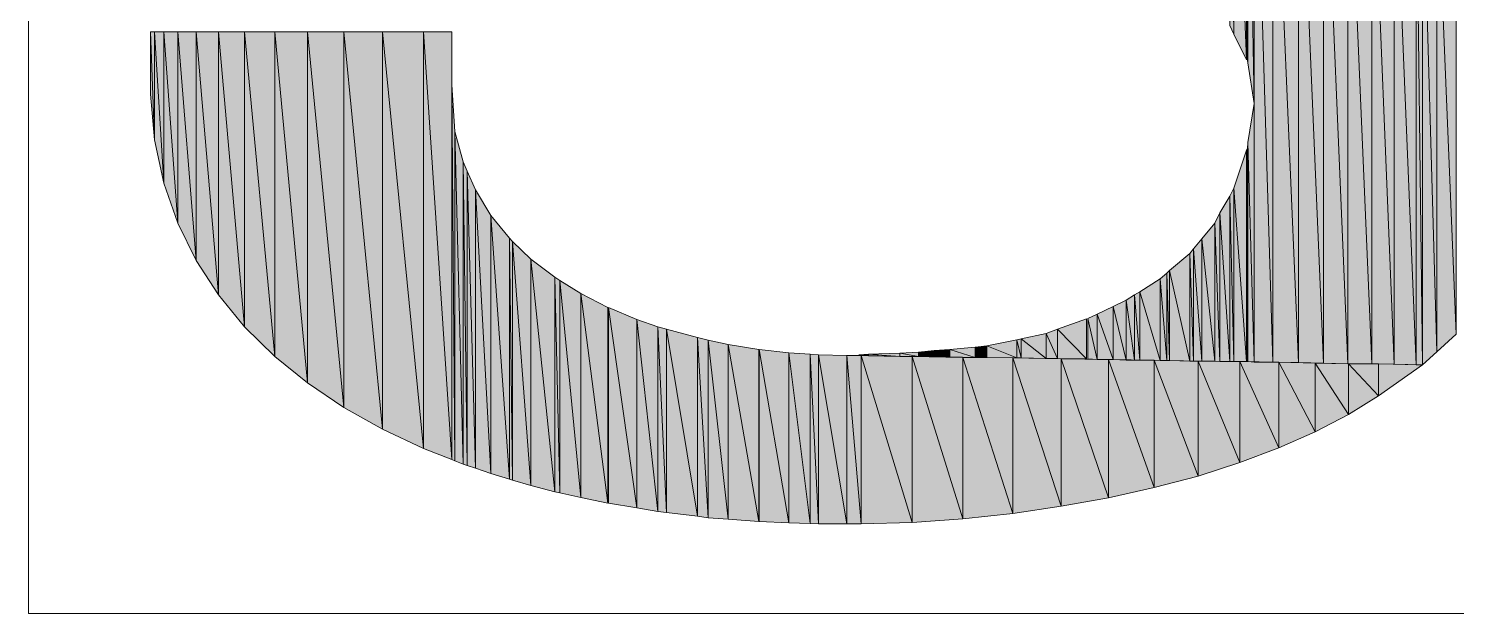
# Model space of a CAD drawing. Header units: millimetres. Extents: x 0 to 207, y 0 to 293.
# Drawn here: x 43.62 to 53.3, y 265.42 to 269.38 of the extents above; entities that cross this region are included whole.
import ezdxf

# ---------------------------------------------------------------- set-up
doc = ezdxf.new("R2010")
doc.units = ezdxf.units.MM

msp = doc.modelspace()

# ---------------------------------------------------------------- hatches: boundary and pattern name
h = msp.add_hatch(color=0)
h.dxf.hatch_style = 2
h.paths.add_polyline_path([(51.763083, 269.402278), (51.791306, 269.342306), (51.763083, 271.3355)])
h = msp.add_hatch(color=0)
h.dxf.hatch_style = 2
h.paths.add_polyline_path([(51.791306, 269.342306), (51.791306, 271.321389), (51.763083, 271.3355)])
h = msp.add_hatch(color=0)
h.dxf.hatch_style = 2
h.paths.add_polyline_path([(51.791306, 269.342306), (51.875972, 269.169444), (51.791306, 271.321389)])
h = msp.add_hatch(color=0)
h.dxf.hatch_style = 2
h.paths.add_polyline_path([(51.875972, 269.169444), (51.875972, 271.286111), (51.791306, 271.321389)])
h = msp.add_hatch(color=0)
h.dxf.hatch_style = 2
h.paths.add_polyline_path([(51.875972, 269.169444), (51.875972, 271.286111)])
h = msp.add_hatch(color=0)
h.dxf.hatch_style = 2
h.paths.add_polyline_path([(51.883028, 269.162389), (51.883028, 271.282583)])
h = msp.add_hatch(color=0)
h.dxf.hatch_style = 2
h.paths.add_polyline_path([(51.883028, 269.162389), (51.886556, 269.148278), (51.883028, 271.282583)])
h = msp.add_hatch(color=0)
h.dxf.hatch_style = 2
h.paths.add_polyline_path([(51.886556, 269.148278), (51.886556, 271.279056)])
h = msp.add_hatch(color=0)
h.dxf.hatch_style = 2
h.paths.add_polyline_path([(51.886556, 269.148278), (51.928889, 268.873111), (51.886556, 271.279056)])
h = msp.add_hatch(color=0)
h.dxf.hatch_style = 2
h.paths.add_polyline_path([(51.928889, 268.873111), (51.928889, 271.261417), (51.886556, 271.279056)])
h = msp.add_hatch(color=0)
h.dxf.hatch_style = 2
h.paths.add_polyline_path([(51.928889, 267.119806), (52.055889, 267.119806), (51.928889, 271.261417)])
h = msp.add_hatch(color=0)
h.dxf.hatch_style = 2
h.paths.add_polyline_path([(52.055889, 267.119806), (52.055889, 271.201444), (51.928889, 271.261417)])
h = msp.add_hatch(color=0)
h.dxf.hatch_style = 2
h.paths.add_polyline_path([(52.055889, 267.119806), (52.22875, 267.116278), (52.055889, 271.201444)])
h = msp.add_hatch(color=0)
h.dxf.hatch_style = 2
h.paths.add_polyline_path([(52.22875, 267.116278), (52.22875, 271.11325), (52.055889, 271.201444)])
h = msp.add_hatch(color=0)
h.dxf.hatch_style = 2
h.paths.add_polyline_path([(52.22875, 267.116278), (52.398083, 267.11275), (52.22875, 271.11325)])
h = msp.add_hatch(color=0)
h.dxf.hatch_style = 2
h.paths.add_polyline_path([(52.398083, 267.11275), (52.398083, 271.025056), (52.22875, 271.11325)])
h = msp.add_hatch(color=0)
h.dxf.hatch_style = 2
h.paths.add_polyline_path([(52.398083, 267.11275), (52.563889, 267.109222), (52.398083, 271.025056)])
h = msp.add_hatch(color=0)
h.dxf.hatch_style = 2
h.paths.add_polyline_path([(52.563889, 267.109222), (52.563889, 270.926278), (52.398083, 271.025056)])
h = msp.add_hatch(color=0)
h.dxf.hatch_style = 2
h.paths.add_polyline_path([(52.563889, 267.109222), (52.726167, 267.109222), (52.563889, 270.926278)])
h = msp.add_hatch(color=0)
h.dxf.hatch_style = 2
h.paths.add_polyline_path([(52.726167, 267.109222), (52.726167, 270.8275), (52.563889, 270.926278)])
h = msp.add_hatch(color=0)
h.dxf.hatch_style = 2
h.paths.add_polyline_path([(52.726167, 267.109222), (52.877861, 267.105694), (52.726167, 270.8275)])
h = msp.add_hatch(color=0)
h.dxf.hatch_style = 2
h.paths.add_polyline_path([(52.877861, 267.105694), (52.877861, 270.725194), (52.726167, 270.8275)])
h = msp.add_hatch(color=0)
h.dxf.hatch_style = 2
h.paths.add_polyline_path([(52.877861, 267.105694), (53.026028, 267.102167), (52.877861, 270.725194)])
h = msp.add_hatch(color=0)
h.dxf.hatch_style = 2
h.paths.add_polyline_path([(53.026028, 267.102167), (53.026028, 270.615833), (52.877861, 270.725194)])
h = msp.add_hatch(color=0)
h.dxf.hatch_style = 2
h.paths.add_polyline_path([(53.026028, 267.102167), (53.068361, 267.102167), (53.026028, 270.615833)])
h = msp.add_hatch(color=0)
h.dxf.hatch_style = 2
h.paths.add_polyline_path([(53.068361, 267.102167), (53.068361, 270.580556), (53.026028, 270.615833)])
h = msp.add_hatch(color=0)
h.dxf.hatch_style = 2
h.paths.add_polyline_path([(53.068361, 267.102167), (53.167139, 267.190361), (53.068361, 270.580556)])
h = msp.add_hatch(color=0)
h.dxf.hatch_style = 2
h.paths.add_polyline_path([(53.167139, 267.190361), (53.167139, 270.499417), (53.068361, 270.580556)])
h = msp.add_hatch(color=0)
h.dxf.hatch_style = 2
h.paths.add_polyline_path([(53.167139, 267.190361), (53.297667, 267.310306), (53.167139, 270.499417)])
h = msp.add_hatch(color=0)
h.dxf.hatch_style = 2
h.paths.add_polyline_path([(53.297667, 267.310306), (53.297667, 270.383), (53.167139, 270.499417)])
h = msp.add_hatch(color=0)
h.dxf.hatch_style = 2
h.paths.add_polyline_path([(53.297667, 267.310306), (53.297667, 270.383)])
h = msp.add_hatch(color=0)
h.dxf.hatch_style = 2
h.paths.add_polyline_path([(44.446472, 268.936611), (44.474694, 268.626167), (44.446472, 269.359944)])
h = msp.add_hatch(color=0)
h.dxf.hatch_style = 2
h.paths.add_polyline_path([(44.474694, 268.626167), (44.474694, 269.359944), (44.446472, 269.359944)])
h = msp.add_hatch(color=0)
h.dxf.hatch_style = 2
h.paths.add_polyline_path([(44.474694, 268.626167), (44.538194, 268.333361), (44.474694, 269.359944)])
h = msp.add_hatch(color=0)
h.dxf.hatch_style = 2
h.paths.add_polyline_path([(44.538194, 268.333361), (44.538194, 269.359944), (44.474694, 269.359944)])
h = msp.add_hatch(color=0)
h.dxf.hatch_style = 2
h.paths.add_polyline_path([(44.538194, 268.333361), (44.633444, 268.061722), (44.538194, 269.359944)])
h = msp.add_hatch(color=0)
h.dxf.hatch_style = 2
h.paths.add_polyline_path([(44.633444, 268.061722), (44.633444, 269.359944), (44.538194, 269.359944)])
h = msp.add_hatch(color=0)
h.dxf.hatch_style = 2
h.paths.add_polyline_path([(44.633444, 268.061722), (44.756917, 267.807722), (44.633444, 269.359944)])
h = msp.add_hatch(color=0)
h.dxf.hatch_style = 2
h.paths.add_polyline_path([(44.756917, 267.807722), (44.756917, 269.359944), (44.633444, 269.359944)])
h = msp.add_hatch(color=0)
h.dxf.hatch_style = 2
h.paths.add_polyline_path([(44.756917, 267.807722), (44.908611, 267.574889), (44.756917, 269.359944)])
h = msp.add_hatch(color=0)
h.dxf.hatch_style = 2
h.paths.add_polyline_path([(44.908611, 267.574889), (44.908611, 269.359944), (44.756917, 269.359944)])
h = msp.add_hatch(color=0)
h.dxf.hatch_style = 2
h.paths.add_polyline_path([(44.908611, 267.574889), (45.085, 267.359694), (44.908611, 269.359944)])
h = msp.add_hatch(color=0)
h.dxf.hatch_style = 2
h.paths.add_polyline_path([(45.085, 267.359694), (45.085, 269.359944), (44.908611, 269.359944)])
h = msp.add_hatch(color=0)
h.dxf.hatch_style = 2
h.paths.add_polyline_path([(45.085, 267.359694), (45.289611, 267.158611), (45.085, 269.359944)])
h = msp.add_hatch(color=0)
h.dxf.hatch_style = 2
h.paths.add_polyline_path([(45.289611, 267.158611), (45.289611, 269.359944), (45.085, 269.359944)])
h = msp.add_hatch(color=0)
h.dxf.hatch_style = 2
h.paths.add_polyline_path([(45.289611, 267.158611), (45.511861, 266.978694), (45.289611, 269.359944)])
h = msp.add_hatch(color=0)
h.dxf.hatch_style = 2
h.paths.add_polyline_path([(45.511861, 266.978694), (45.511861, 269.359944), (45.289611, 269.359944)])
h = msp.add_hatch(color=0)
h.dxf.hatch_style = 2
h.paths.add_polyline_path([(45.511861, 266.978694), (45.758806, 266.812889), (45.511861, 269.359944)])
h = msp.add_hatch(color=0)
h.dxf.hatch_style = 2
h.paths.add_polyline_path([(45.758806, 266.812889), (45.758806, 269.359944), (45.511861, 269.359944)])
h = msp.add_hatch(color=0)
h.dxf.hatch_style = 2
h.paths.add_polyline_path([(45.758806, 266.812889), (46.019861, 266.664722), (45.758806, 269.359944)])
h = msp.add_hatch(color=0)
h.dxf.hatch_style = 2
h.paths.add_polyline_path([(46.019861, 266.664722), (46.019861, 269.359944), (45.758806, 269.359944)])
h = msp.add_hatch(color=0)
h.dxf.hatch_style = 2
h.paths.add_polyline_path([(46.019861, 266.664722), (46.298556, 266.534194), (46.019861, 269.359944)])
h = msp.add_hatch(color=0)
h.dxf.hatch_style = 2
h.paths.add_polyline_path([(46.298556, 266.534194), (46.298556, 269.359944), (46.019861, 269.359944)])
h = msp.add_hatch(color=0)
h.dxf.hatch_style = 2
h.paths.add_polyline_path([(46.298556, 266.534194), (46.489056, 266.460111), (46.298556, 269.359944)])
h = msp.add_hatch(color=0)
h.dxf.hatch_style = 2
h.paths.add_polyline_path([(46.489056, 266.460111), (46.489056, 269.359944), (46.298556, 269.359944)])
h = msp.add_hatch(color=0)
h.dxf.hatch_style = 2
h.paths.add_polyline_path([(46.489056, 266.460111), (46.510222, 266.449528), (46.489056, 269.000111)])
h = msp.add_hatch(color=0)
h.dxf.hatch_style = 2
h.paths.add_polyline_path([(46.510222, 266.449528), (46.510222, 268.682611), (46.489056, 269.000111)])
h = msp.add_hatch(color=0)
h.dxf.hatch_style = 2
h.paths.add_polyline_path([(51.928889, 267.119806), (51.928889, 268.873111), (51.886556, 268.608528)])
h = msp.add_hatch(color=0)
h.dxf.hatch_style = 2
h.paths.add_polyline_path([(46.510222, 266.449528), (46.566667, 266.428361), (46.510222, 268.682611)])
h = msp.add_hatch(color=0)
h.dxf.hatch_style = 2
h.paths.add_polyline_path([(46.566667, 266.428361), (46.566667, 268.478), (46.510222, 268.682611)])
h = msp.add_hatch(color=0)
h.dxf.hatch_style = 2
h.paths.add_polyline_path([(51.886556, 267.123333), (51.886556, 268.608528), (51.883028, 268.566194)])
h = msp.add_hatch(color=0)
h.dxf.hatch_style = 2
h.paths.add_polyline_path([(51.886556, 267.123333), (51.928889, 267.119806), (51.886556, 268.608528)])
h = msp.add_hatch(color=0)
h.dxf.hatch_style = 2
h.paths.add_polyline_path([(51.875972, 267.123333), (51.875972, 268.555611), (51.791306, 268.298083)])
h = msp.add_hatch(color=0)
h.dxf.hatch_style = 2
h.paths.add_polyline_path([(51.883028, 267.123333), (51.883028, 268.566194), (51.875972, 268.555611)])
h = msp.add_hatch(color=0)
h.dxf.hatch_style = 2
h.paths.add_polyline_path([(51.875972, 267.123333), (51.875972, 268.555611)])
h = msp.add_hatch(color=0)
h.dxf.hatch_style = 2
h.paths.add_polyline_path([(51.883028, 267.123333), (51.883028, 268.566194)])
h = msp.add_hatch(color=0)
h.dxf.hatch_style = 2
h.paths.add_polyline_path([(46.566667, 266.428361), (46.594889, 266.417778), (46.566667, 268.478)])
h = msp.add_hatch(color=0)
h.dxf.hatch_style = 2
h.paths.add_polyline_path([(46.594889, 266.417778), (46.594889, 268.4145), (46.566667, 268.478)])
h = msp.add_hatch(color=0)
h.dxf.hatch_style = 2
h.paths.add_polyline_path([(46.594889, 266.417778), (46.651333, 266.400139), (46.594889, 268.4145)])
h = msp.add_hatch(color=0)
h.dxf.hatch_style = 2
h.paths.add_polyline_path([(46.651333, 266.400139), (46.651333, 268.2875), (46.594889, 268.4145)])
h = msp.add_hatch(color=0)
h.dxf.hatch_style = 2
h.paths.add_polyline_path([(46.651333, 266.400139), (46.753639, 266.364861), (46.651333, 268.2875)])
h = msp.add_hatch(color=0)
h.dxf.hatch_style = 2
h.paths.add_polyline_path([(46.753639, 266.364861), (46.753639, 268.114639), (46.651333, 268.2875)])
h = msp.add_hatch(color=0)
h.dxf.hatch_style = 2
h.paths.add_polyline_path([(51.791306, 267.123333), (51.791306, 268.298083), (51.763083, 268.245167)])
h = msp.add_hatch(color=0)
h.dxf.hatch_style = 2
h.paths.add_polyline_path([(51.791306, 267.123333), (51.875972, 267.123333), (51.791306, 268.298083)])
h = msp.add_hatch(color=0)
h.dxf.hatch_style = 2
h.paths.add_polyline_path([(51.763083, 267.123333), (51.763083, 268.245167), (51.696056, 268.132278)])
h = msp.add_hatch(color=0)
h.dxf.hatch_style = 2
h.paths.add_polyline_path([(51.763083, 267.123333), (51.791306, 267.123333), (51.763083, 268.245167)])
h = msp.add_hatch(color=0)
h.dxf.hatch_style = 2
h.paths.add_polyline_path([(46.753639, 266.364861), (46.880639, 266.326056), (46.753639, 268.114639)])
h = msp.add_hatch(color=0)
h.dxf.hatch_style = 2
h.paths.add_polyline_path([(46.880639, 266.326056), (46.880639, 267.959417), (46.753639, 268.114639)])
h = msp.add_hatch(color=0)
h.dxf.hatch_style = 2
h.paths.add_polyline_path([(51.696056, 267.123333), (51.696056, 268.132278), (51.660778, 268.061722)])
h = msp.add_hatch(color=0)
h.dxf.hatch_style = 2
h.paths.add_polyline_path([(51.696056, 267.123333), (51.763083, 267.123333), (51.696056, 268.132278)])
h = msp.add_hatch(color=0)
h.dxf.hatch_style = 2
h.paths.add_polyline_path([(51.660778, 267.126861), (51.660778, 268.061722), (51.572583, 267.955889)])
h = msp.add_hatch(color=0)
h.dxf.hatch_style = 2
h.paths.add_polyline_path([(51.660778, 267.126861), (51.696056, 267.123333), (51.660778, 268.061722)])
h = msp.add_hatch(color=0)
h.dxf.hatch_style = 2
h.paths.add_polyline_path([(46.880639, 266.326056), (46.901806, 266.319), (46.880639, 267.959417)])
h = msp.add_hatch(color=0)
h.dxf.hatch_style = 2
h.paths.add_polyline_path([(46.901806, 266.319), (46.901806, 267.93825), (46.880639, 267.959417)])
h = msp.add_hatch(color=0)
h.dxf.hatch_style = 2
h.paths.add_polyline_path([(46.901806, 266.319), (47.025278, 266.283722), (46.901806, 267.93825)])
h = msp.add_hatch(color=0)
h.dxf.hatch_style = 2
h.paths.add_polyline_path([(47.025278, 266.283722), (47.025278, 267.818306), (46.901806, 267.93825)])
h = msp.add_hatch(color=0)
h.dxf.hatch_style = 2
h.paths.add_polyline_path([(51.572583, 267.126861), (51.572583, 267.955889), (51.516139, 267.888861)])
h = msp.add_hatch(color=0)
h.dxf.hatch_style = 2
h.paths.add_polyline_path([(51.572583, 267.126861), (51.660778, 267.126861), (51.572583, 267.955889)])
h = msp.add_hatch(color=0)
h.dxf.hatch_style = 2
h.paths.add_polyline_path([(47.025278, 266.283722), (47.187556, 266.241389), (47.025278, 267.818306)])
h = msp.add_hatch(color=0)
h.dxf.hatch_style = 2
h.paths.add_polyline_path([(47.187556, 266.241389), (47.187556, 267.694833), (47.025278, 267.818306)])
h = msp.add_hatch(color=0)
h.dxf.hatch_style = 2
h.paths.add_polyline_path([(51.491444, 267.126861), (51.491444, 267.857111), (51.353861, 267.740694)])
h = msp.add_hatch(color=0)
h.dxf.hatch_style = 2
h.paths.add_polyline_path([(51.516139, 267.126861), (51.516139, 267.888861), (51.491444, 267.857111)])
h = msp.add_hatch(color=0)
h.dxf.hatch_style = 2
h.paths.add_polyline_path([(51.491444, 267.126861), (51.516139, 267.126861), (51.491444, 267.857111)])
h = msp.add_hatch(color=0)
h.dxf.hatch_style = 2
h.paths.add_polyline_path([(51.516139, 267.126861), (51.572583, 267.126861), (51.516139, 267.888861)])
h = msp.add_hatch(color=0)
h.dxf.hatch_style = 2
h.paths.add_polyline_path([(51.336222, 267.130389), (51.336222, 267.723056), (51.290361, 267.68425)])
h = msp.add_hatch(color=0)
h.dxf.hatch_style = 2
h.paths.add_polyline_path([(51.353861, 267.130389), (51.353861, 267.740694), (51.336222, 267.723056)])
h = msp.add_hatch(color=0)
h.dxf.hatch_style = 2
h.paths.add_polyline_path([(51.336222, 267.130389), (51.353861, 267.130389), (51.336222, 267.723056)])
h = msp.add_hatch(color=0)
h.dxf.hatch_style = 2
h.paths.add_polyline_path([(51.353861, 267.130389), (51.491444, 267.126861), (51.353861, 267.740694)])
h = msp.add_hatch(color=0)
h.dxf.hatch_style = 2
h.paths.add_polyline_path([(47.187556, 266.241389), (47.222833, 266.234333), (47.187556, 267.694833)])
h = msp.add_hatch(color=0)
h.dxf.hatch_style = 2
h.paths.add_polyline_path([(47.222833, 266.234333), (47.222833, 267.673667), (47.187556, 267.694833)])
h = msp.add_hatch(color=0)
h.dxf.hatch_style = 2
h.paths.add_polyline_path([(47.222833, 266.234333), (47.363944, 266.202583), (47.222833, 267.673667)])
h = msp.add_hatch(color=0)
h.dxf.hatch_style = 2
h.paths.add_polyline_path([(47.363944, 266.202583), (47.363944, 267.585472), (47.222833, 267.673667)])
h = msp.add_hatch(color=0)
h.dxf.hatch_style = 2
h.paths.add_polyline_path([(51.290361, 267.130389), (51.290361, 267.68425), (51.152778, 267.596056)])
h = msp.add_hatch(color=0)
h.dxf.hatch_style = 2
h.paths.add_polyline_path([(51.290361, 267.130389), (51.336222, 267.130389), (51.290361, 267.68425)])
h = msp.add_hatch(color=0)
h.dxf.hatch_style = 2
h.paths.add_polyline_path([(47.363944, 266.202583), (47.547389, 266.163778), (47.363944, 267.585472)])
h = msp.add_hatch(color=0)
h.dxf.hatch_style = 2
h.paths.add_polyline_path([(47.547389, 266.163778), (47.547389, 267.490222), (47.363944, 267.585472)])
h = msp.add_hatch(color=0)
h.dxf.hatch_style = 2
h.paths.add_polyline_path([(51.061056, 267.133917), (51.061056, 267.539611), (50.972861, 267.497278)])
h = msp.add_hatch(color=0)
h.dxf.hatch_style = 2
h.paths.add_polyline_path([(51.1175, 267.133917), (51.1175, 267.574889), (51.061056, 267.539611)])
h = msp.add_hatch(color=0)
h.dxf.hatch_style = 2
h.paths.add_polyline_path([(51.061056, 267.133917), (51.1175, 267.133917), (51.061056, 267.539611)])
h = msp.add_hatch(color=0)
h.dxf.hatch_style = 2
h.paths.add_polyline_path([(51.152778, 267.133917), (51.152778, 267.596056), (51.1175, 267.574889)])
h = msp.add_hatch(color=0)
h.dxf.hatch_style = 2
h.paths.add_polyline_path([(51.1175, 267.133917), (51.152778, 267.133917), (51.1175, 267.574889)])
h = msp.add_hatch(color=0)
h.dxf.hatch_style = 2
h.paths.add_polyline_path([(51.152778, 267.133917), (51.290361, 267.130389), (51.152778, 267.596056)])
h = msp.add_hatch(color=0)
h.dxf.hatch_style = 2
h.paths.add_polyline_path([(47.547389, 266.163778), (47.547389, 267.490222)])
h = msp.add_hatch(color=0)
h.dxf.hatch_style = 2
h.paths.add_polyline_path([(47.550917, 266.163778), (47.550917, 267.490222)])
h = msp.add_hatch(color=0)
h.dxf.hatch_style = 2
h.paths.add_polyline_path([(47.550917, 266.163778), (47.744944, 266.132028), (47.550917, 267.490222)])
h = msp.add_hatch(color=0)
h.dxf.hatch_style = 2
h.paths.add_polyline_path([(47.744944, 266.132028), (47.744944, 267.409083), (47.550917, 267.490222)])
h = msp.add_hatch(color=0)
h.dxf.hatch_style = 2
h.paths.add_polyline_path([(50.8635, 267.137444), (50.8635, 267.444361), (50.8, 267.416139)])
h = msp.add_hatch(color=0)
h.dxf.hatch_style = 2
h.paths.add_polyline_path([(50.8, 267.140972), (50.8, 267.416139)])
h = msp.add_hatch(color=0)
h.dxf.hatch_style = 2
h.paths.add_polyline_path([(50.8, 267.140972), (50.8635, 267.137444), (50.8, 267.416139)])
h = msp.add_hatch(color=0)
h.dxf.hatch_style = 2
h.paths.add_polyline_path([(50.972861, 267.137444), (50.972861, 267.497278), (50.8635, 267.444361)])
h = msp.add_hatch(color=0)
h.dxf.hatch_style = 2
h.paths.add_polyline_path([(50.8635, 267.137444), (50.972861, 267.137444), (50.8635, 267.444361)])
h = msp.add_hatch(color=0)
h.dxf.hatch_style = 2
h.paths.add_polyline_path([(50.972861, 267.137444), (51.061056, 267.133917), (50.972861, 267.497278)])
h = msp.add_hatch(color=0)
h.dxf.hatch_style = 2
h.paths.add_polyline_path([(47.744944, 266.132028), (47.886056, 266.107333), (47.744944, 267.409083)])
h = msp.add_hatch(color=0)
h.dxf.hatch_style = 2
h.paths.add_polyline_path([(47.886056, 266.107333), (47.886056, 267.359694), (47.744944, 267.409083)])
h = msp.add_hatch(color=0)
h.dxf.hatch_style = 2
h.paths.add_polyline_path([(47.886056, 266.107333), (47.946028, 266.100278), (47.886056, 267.359694)])
h = msp.add_hatch(color=0)
h.dxf.hatch_style = 2
h.paths.add_polyline_path([(47.946028, 266.100278), (47.946028, 267.342056), (47.886056, 267.359694)])
h = msp.add_hatch(color=0)
h.dxf.hatch_style = 2
h.paths.add_polyline_path([(47.946028, 266.100278), (48.154167, 266.075583), (47.946028, 267.342056)])
h = msp.add_hatch(color=0)
h.dxf.hatch_style = 2
h.paths.add_polyline_path([(48.154167, 266.075583), (48.154167, 267.285611), (47.946028, 267.342056)])
h = msp.add_hatch(color=0)
h.dxf.hatch_style = 2
h.paths.add_polyline_path([(50.595389, 267.1445), (50.595389, 267.342056), (50.517778, 267.313833)])
h = msp.add_hatch(color=0)
h.dxf.hatch_style = 2
h.paths.add_polyline_path([(50.792944, 267.140972), (50.792944, 267.412611), (50.595389, 267.342056)])
h = msp.add_hatch(color=0)
h.dxf.hatch_style = 2
h.paths.add_polyline_path([(50.595389, 267.1445), (50.792944, 267.140972), (50.595389, 267.342056)])
h = msp.add_hatch(color=0)
h.dxf.hatch_style = 2
h.paths.add_polyline_path([(50.792944, 267.140972), (50.792944, 267.412611)])
h = msp.add_hatch(color=0)
h.dxf.hatch_style = 2
h.paths.add_polyline_path([(48.154167, 266.075583), (48.22825, 266.065), (48.154167, 267.285611)])
h = msp.add_hatch(color=0)
h.dxf.hatch_style = 2
h.paths.add_polyline_path([(48.22825, 266.065), (48.22825, 267.267972), (48.154167, 267.285611)])
h = msp.add_hatch(color=0)
h.dxf.hatch_style = 2
h.paths.add_polyline_path([(48.22825, 266.065), (48.362306, 266.054417), (48.22825, 267.267972)])
h = msp.add_hatch(color=0)
h.dxf.hatch_style = 2
h.paths.add_polyline_path([(48.362306, 266.054417), (48.362306, 267.23975), (48.22825, 267.267972)])
h = msp.add_hatch(color=0)
h.dxf.hatch_style = 2
h.paths.add_polyline_path([(48.362306, 266.054417), (48.570444, 266.040306), (48.362306, 267.23975)])
h = msp.add_hatch(color=0)
h.dxf.hatch_style = 2
h.paths.add_polyline_path([(48.570444, 266.040306), (48.570444, 267.204472), (48.362306, 267.23975)])
h = msp.add_hatch(color=0)
h.dxf.hatch_style = 2
h.paths.add_polyline_path([(50.115611, 267.151556), (50.115611, 267.229167), (50.038, 267.222111)])
h = msp.add_hatch(color=0)
h.dxf.hatch_style = 2
h.paths.add_polyline_path([(50.320222, 267.148028), (50.320222, 267.2715), (50.115611, 267.229167)])
h = msp.add_hatch(color=0)
h.dxf.hatch_style = 2
h.paths.add_polyline_path([(50.115611, 267.151556), (50.320222, 267.148028), (50.115611, 267.229167)])
h = msp.add_hatch(color=0)
h.dxf.hatch_style = 2
h.paths.add_polyline_path([(50.348444, 267.148028), (50.348444, 267.278556), (50.320222, 267.2715)])
h = msp.add_hatch(color=0)
h.dxf.hatch_style = 2
h.paths.add_polyline_path([(50.320222, 267.148028), (50.348444, 267.148028), (50.320222, 267.2715)])
h = msp.add_hatch(color=0)
h.dxf.hatch_style = 2
h.paths.add_polyline_path([(50.517778, 267.1445), (50.517778, 267.313833), (50.348444, 267.278556)])
h = msp.add_hatch(color=0)
h.dxf.hatch_style = 2
h.paths.add_polyline_path([(50.348444, 267.148028), (50.517778, 267.1445), (50.348444, 267.278556)])
h = msp.add_hatch(color=0)
h.dxf.hatch_style = 2
h.paths.add_polyline_path([(50.517778, 267.1445), (50.595389, 267.1445), (50.517778, 267.313833)])
h = msp.add_hatch(color=0)
h.dxf.hatch_style = 2
h.paths.add_polyline_path([(48.570444, 266.040306), (48.570444, 267.204472)])
h = msp.add_hatch(color=0)
h.dxf.hatch_style = 2
h.paths.add_polyline_path([(48.573972, 266.040306), (48.573972, 267.204472)])
h = msp.add_hatch(color=0)
h.dxf.hatch_style = 2
h.paths.add_polyline_path([(48.573972, 266.040306), (48.775056, 266.029722), (48.573972, 267.204472)])
h = msp.add_hatch(color=0)
h.dxf.hatch_style = 2
h.paths.add_polyline_path([(48.775056, 266.029722), (48.775056, 267.183306), (48.573972, 267.204472)])
h = msp.add_hatch(color=0)
h.dxf.hatch_style = 2
h.paths.add_polyline_path([(48.775056, 266.029722), (48.919694, 266.026194), (48.775056, 267.183306)])
h = msp.add_hatch(color=0)
h.dxf.hatch_style = 2
h.paths.add_polyline_path([(48.919694, 266.026194), (48.919694, 267.172722), (48.775056, 267.183306)])
h = msp.add_hatch(color=0)
h.dxf.hatch_style = 2
h.paths.add_polyline_path([(48.919694, 266.026194), (48.976139, 266.022667), (48.919694, 267.172722)])
h = msp.add_hatch(color=0)
h.dxf.hatch_style = 2
h.paths.add_polyline_path([(48.976139, 266.022667), (48.976139, 267.169194), (48.919694, 267.172722)])
h = msp.add_hatch(color=0)
h.dxf.hatch_style = 2
h.paths.add_polyline_path([(48.976139, 266.022667), (49.166639, 266.022667), (48.976139, 267.169194)])
h = msp.add_hatch(color=0)
h.dxf.hatch_style = 2
h.paths.add_polyline_path([(49.166639, 266.022667), (49.166639, 267.165667), (48.976139, 267.169194)])
h = msp.add_hatch(color=0)
h.dxf.hatch_style = 2
h.paths.add_polyline_path([(49.166639, 266.022667), (49.265417, 266.022667), (49.166639, 267.165667)])
h = msp.add_hatch(color=0)
h.dxf.hatch_style = 2
h.paths.add_polyline_path([(49.265417, 266.022667), (49.265417, 267.165667), (49.166639, 267.165667)])
h = msp.add_hatch(color=0)
h.dxf.hatch_style = 2
h.paths.add_polyline_path([(49.247778, 267.165667), (49.166639, 267.165667)])
h = msp.add_hatch(color=0)
h.dxf.hatch_style = 2
h.paths.add_polyline_path([(49.314806, 267.162139), (49.314806, 267.172722), (49.247778, 267.169194)])
h = msp.add_hatch(color=0)
h.dxf.hatch_style = 2
h.paths.add_polyline_path([(49.247778, 267.165667), (49.314806, 267.162139)])
h = msp.add_hatch(color=0)
h.dxf.hatch_style = 2
h.paths.add_polyline_path([(49.265417, 266.022667), (49.611139, 266.03325), (49.265417, 267.165667)])
h = msp.add_hatch(color=0)
h.dxf.hatch_style = 2
h.paths.add_polyline_path([(49.611139, 266.03325), (49.611139, 267.158611), (49.265417, 267.165667)])
h = msp.add_hatch(color=0)
h.dxf.hatch_style = 2
h.paths.add_polyline_path([(49.526472, 267.158611), (49.526472, 267.179778), (49.314806, 267.172722)])
h = msp.add_hatch(color=0)
h.dxf.hatch_style = 2
h.paths.add_polyline_path([(49.314806, 267.162139), (49.526472, 267.158611), (49.314806, 267.172722)])
h = msp.add_hatch(color=0)
h.dxf.hatch_style = 2
h.paths.add_polyline_path([(49.653472, 267.158611), (49.653472, 267.186833), (49.526472, 267.179778)])
h = msp.add_hatch(color=0)
h.dxf.hatch_style = 2
h.paths.add_polyline_path([(49.526472, 267.158611), (49.653472, 267.158611), (49.526472, 267.179778)])
h = msp.add_hatch(color=0)
h.dxf.hatch_style = 2
h.paths.add_polyline_path([(49.611139, 266.03325), (49.953333, 266.057944), (49.611139, 267.158611)])
h = msp.add_hatch(color=0)
h.dxf.hatch_style = 2
h.paths.add_polyline_path([(49.953333, 266.057944), (49.953333, 267.151556), (49.611139, 267.158611)])
h = msp.add_hatch(color=0)
h.dxf.hatch_style = 2
h.paths.add_polyline_path([(49.759306, 267.155083), (49.759306, 267.197417), (49.653472, 267.186833)])
h = msp.add_hatch(color=0)
h.dxf.hatch_style = 2
h.paths.add_polyline_path([(49.653472, 267.158611), (49.759306, 267.155083), (49.653472, 267.186833)])
h = msp.add_hatch(color=0)
h.dxf.hatch_style = 2
h.paths.add_polyline_path([(49.865139, 267.155083), (49.865139, 267.204472), (49.759306, 267.197417)])
h = msp.add_hatch(color=0)
h.dxf.hatch_style = 2
h.paths.add_polyline_path([(49.759306, 267.155083), (49.865139, 267.155083), (49.759306, 267.197417)])
h = msp.add_hatch(color=0)
h.dxf.hatch_style = 2
h.paths.add_polyline_path([(50.038, 267.151556), (50.038, 267.222111), (49.865139, 267.204472)])
h = msp.add_hatch(color=0)
h.dxf.hatch_style = 2
h.paths.add_polyline_path([(49.865139, 267.155083), (50.038, 267.151556), (49.865139, 267.204472)])
h = msp.add_hatch(color=0)
h.dxf.hatch_style = 2
h.paths.add_polyline_path([(49.953333, 266.057944), (50.292, 266.093222), (49.953333, 267.151556)])
h = msp.add_hatch(color=0)
h.dxf.hatch_style = 2
h.paths.add_polyline_path([(50.292, 266.093222), (50.292, 267.148028), (49.953333, 267.151556)])
h = msp.add_hatch(color=0)
h.dxf.hatch_style = 2
h.paths.add_polyline_path([(50.038, 267.151556), (50.115611, 267.151556), (50.038, 267.222111)])
h = msp.add_hatch(color=0)
h.dxf.hatch_style = 2
h.paths.add_polyline_path([(50.292, 266.093222), (50.620083, 266.142611), (50.292, 267.148028)])
h = msp.add_hatch(color=0)
h.dxf.hatch_style = 2
h.paths.add_polyline_path([(50.620083, 266.142611), (50.620083, 267.140972), (50.292, 267.148028)])
h = msp.add_hatch(color=0)
h.dxf.hatch_style = 2
h.paths.add_polyline_path([(50.620083, 266.142611), (50.941111, 266.199056), (50.620083, 267.140972)])
h = msp.add_hatch(color=0)
h.dxf.hatch_style = 2
h.paths.add_polyline_path([(50.941111, 266.199056), (50.941111, 267.137444), (50.620083, 267.140972)])
h = msp.add_hatch(color=0)
h.dxf.hatch_style = 2
h.paths.add_polyline_path([(50.941111, 266.199056), (51.251556, 266.269611), (50.941111, 267.137444)])
h = msp.add_hatch(color=0)
h.dxf.hatch_style = 2
h.paths.add_polyline_path([(51.251556, 266.269611), (51.251556, 267.133917), (50.941111, 267.137444)])
h = msp.add_hatch(color=0)
h.dxf.hatch_style = 2
h.paths.add_polyline_path([(51.251556, 266.269611), (51.547889, 266.347222), (51.251556, 267.133917)])
h = msp.add_hatch(color=0)
h.dxf.hatch_style = 2
h.paths.add_polyline_path([(51.547889, 266.347222), (51.547889, 267.126861), (51.251556, 267.133917)])
h = msp.add_hatch(color=0)
h.dxf.hatch_style = 2
h.paths.add_polyline_path([(51.547889, 266.347222), (51.830111, 266.438944), (51.547889, 267.126861)])
h = msp.add_hatch(color=0)
h.dxf.hatch_style = 2
h.paths.add_polyline_path([(51.830111, 266.438944), (51.830111, 267.123333), (51.547889, 267.126861)])
h = msp.add_hatch(color=0)
h.dxf.hatch_style = 2
h.paths.add_polyline_path([(51.830111, 266.438944), (52.094694, 266.537722), (51.830111, 267.123333)])
h = msp.add_hatch(color=0)
h.dxf.hatch_style = 2
h.paths.add_polyline_path([(52.094694, 266.537722), (52.094694, 267.119806), (51.830111, 267.123333)])
h = msp.add_hatch(color=0)
h.dxf.hatch_style = 2
h.paths.add_polyline_path([(52.094694, 266.537722), (52.341639, 266.647083), (52.094694, 267.119806)])
h = msp.add_hatch(color=0)
h.dxf.hatch_style = 2
h.paths.add_polyline_path([(52.341639, 266.647083), (52.341639, 267.11275), (52.094694, 267.119806)])
h = msp.add_hatch(color=0)
h.dxf.hatch_style = 2
h.paths.add_polyline_path([(52.341639, 266.647083), (52.567417, 266.7635), (52.341639, 267.11275)])
h = msp.add_hatch(color=0)
h.dxf.hatch_style = 2
h.paths.add_polyline_path([(52.567417, 266.7635), (52.567417, 267.109222), (52.341639, 267.11275)])
h = msp.add_hatch(color=0)
h.dxf.hatch_style = 2
h.paths.add_polyline_path([(52.567417, 266.7635), (52.772028, 266.8905), (52.567417, 267.109222)])
h = msp.add_hatch(color=0)
h.dxf.hatch_style = 2
h.paths.add_polyline_path([(52.772028, 266.8905), (52.772028, 267.109222), (52.567417, 267.109222)])
h = msp.add_hatch(color=0)
h.dxf.hatch_style = 2
h.paths.add_polyline_path([(52.772028, 266.8905), (53.068361, 267.102167), (52.772028, 267.109222)])

# ---------------------------------------------------------------- linework, layer by layer
at = {"color": 0, "lineweight": 0}
for points in [[(43.620972, 265.415889), (43.620972, 276.867056), (55.072139, 276.867056), (55.072139, 265.415889)], [(51.763083, 269.402278), (51.791306, 269.342306), (51.763083, 271.3355)], [(51.791306, 269.342306), (51.791306, 271.321389), (51.763083, 271.3355)], [(51.791306, 269.342306), (51.875972, 269.169444), (51.791306, 271.321389)], [(51.875972, 269.169444), (51.875972, 271.286111), (51.791306, 271.321389)], [(51.875972, 269.169444), (51.875972, 271.286111)], [(51.883028, 269.162389), (51.883028, 271.282583)], [(51.883028, 269.162389), (51.886556, 269.148278), (51.883028, 271.282583)], [(51.886556, 269.148278), (51.886556, 271.279056)], [(51.886556, 269.148278), (51.928889, 268.873111), (51.886556, 271.279056)], [(51.928889, 268.873111), (51.928889, 271.261417), (51.886556, 271.279056)], [(51.928889, 267.119806), (52.055889, 267.119806), (51.928889, 271.261417)], [(52.055889, 267.119806), (52.055889, 271.201444), (51.928889, 271.261417)], [(52.055889, 267.119806), (52.22875, 267.116278), (52.055889, 271.201444)], [(52.22875, 267.116278), (52.22875, 271.11325), (52.055889, 271.201444)], [(52.22875, 267.116278), (52.398083, 267.11275), (52.22875, 271.11325)], [(52.398083, 267.11275), (52.398083, 271.025056), (52.22875, 271.11325)], [(52.398083, 267.11275), (52.563889, 267.109222), (52.398083, 271.025056)], [(52.563889, 267.109222), (52.563889, 270.926278), (52.398083, 271.025056)], [(52.563889, 267.109222), (52.726167, 267.109222), (52.563889, 270.926278)], [(52.726167, 267.109222), (52.726167, 270.8275), (52.563889, 270.926278)], [(52.726167, 267.109222), (52.877861, 267.105694), (52.726167, 270.8275)], [(52.877861, 267.105694), (52.877861, 270.725194), (52.726167, 270.8275)], [(52.877861, 267.105694), (53.026028, 267.102167), (52.877861, 270.725194)], [(53.026028, 267.102167), (53.026028, 270.615833), (52.877861, 270.725194)], [(53.026028, 267.102167), (53.068361, 267.102167), (53.026028, 270.615833)], [(53.068361, 267.102167), (53.068361, 270.580556), (53.026028, 270.615833)], [(53.068361, 267.102167), (53.167139, 267.190361), (53.068361, 270.580556)], [(53.167139, 267.190361), (53.167139, 270.499417), (53.068361, 270.580556)], [(53.167139, 267.190361), (53.297667, 267.310306), (53.167139, 270.499417)], [(53.297667, 267.310306), (53.297667, 270.383), (53.167139, 270.499417)], [(53.297667, 267.310306), (53.297667, 270.383)], [(44.446472, 268.936611), (44.474694, 268.626167), (44.446472, 269.359944)], [(44.474694, 268.626167), (44.474694, 269.359944), (44.446472, 269.359944)], [(44.474694, 268.626167), (44.538194, 268.333361), (44.474694, 269.359944)], [(44.538194, 268.333361), (44.538194, 269.359944), (44.474694, 269.359944)], [(44.538194, 268.333361), (44.633444, 268.061722), (44.538194, 269.359944)], [(44.633444, 268.061722), (44.633444, 269.359944), (44.538194, 269.359944)], [(44.633444, 268.061722), (44.756917, 267.807722), (44.633444, 269.359944)], [(44.756917, 267.807722), (44.756917, 269.359944), (44.633444, 269.359944)], [(44.756917, 267.807722), (44.908611, 267.574889), (44.756917, 269.359944)], [(44.908611, 267.574889), (44.908611, 269.359944), (44.756917, 269.359944)], [(44.908611, 267.574889), (45.085, 267.359694), (44.908611, 269.359944)], [(45.085, 267.359694), (45.085, 269.359944), (44.908611, 269.359944)], [(45.085, 267.359694), (45.289611, 267.158611), (45.085, 269.359944)], [(45.289611, 267.158611), (45.289611, 269.359944), (45.085, 269.359944)], [(45.289611, 267.158611), (45.511861, 266.978694), (45.289611, 269.359944)], [(45.511861, 266.978694), (45.511861, 269.359944), (45.289611, 269.359944)], [(45.511861, 266.978694), (45.758806, 266.812889), (45.511861, 269.359944)], [(45.758806, 266.812889), (45.758806, 269.359944), (45.511861, 269.359944)], [(45.758806, 266.812889), (46.019861, 266.664722), (45.758806, 269.359944)], [(46.019861, 266.664722), (46.019861, 269.359944), (45.758806, 269.359944)], [(46.019861, 266.664722), (46.298556, 266.534194), (46.019861, 269.359944)], [(46.298556, 266.534194), (46.298556, 269.359944), (46.019861, 269.359944)], [(46.298556, 266.534194), (46.489056, 266.460111), (46.298556, 269.359944)], [(46.489056, 266.460111), (46.489056, 269.359944), (46.298556, 269.359944)], [(46.489056, 266.460111), (46.510222, 266.449528), (46.489056, 269.000111)], [(46.510222, 266.449528), (46.510222, 268.682611), (46.489056, 269.000111)], [(51.928889, 267.119806), (51.928889, 268.873111), (51.886556, 268.608528)], [(46.510222, 266.449528), (46.566667, 266.428361), (46.510222, 268.682611)], [(46.566667, 266.428361), (46.566667, 268.478), (46.510222, 268.682611)], [(51.886556, 267.123333), (51.886556, 268.608528), (51.883028, 268.566194)], [(51.886556, 267.123333), (51.928889, 267.119806), (51.886556, 268.608528)], [(51.875972, 267.123333), (51.875972, 268.555611), (51.791306, 268.298083)], [(51.883028, 267.123333), (51.883028, 268.566194), (51.875972, 268.555611)], [(51.875972, 267.123333), (51.875972, 268.555611)], [(51.883028, 267.123333), (51.883028, 268.566194)], [(46.566667, 266.428361), (46.594889, 266.417778), (46.566667, 268.478)], [(46.594889, 266.417778), (46.594889, 268.4145), (46.566667, 268.478)], [(46.594889, 266.417778), (46.651333, 266.400139), (46.594889, 268.4145)], [(46.651333, 266.400139), (46.651333, 268.2875), (46.594889, 268.4145)], [(46.651333, 266.400139), (46.753639, 266.364861), (46.651333, 268.2875)], [(46.753639, 266.364861), (46.753639, 268.114639), (46.651333, 268.2875)], [(51.791306, 267.123333), (51.791306, 268.298083), (51.763083, 268.245167)], [(51.791306, 267.123333), (51.875972, 267.123333), (51.791306, 268.298083)], [(51.763083, 267.123333), (51.763083, 268.245167), (51.696056, 268.132278)], [(51.763083, 267.123333), (51.791306, 267.123333), (51.763083, 268.245167)], [(46.753639, 266.364861), (46.880639, 266.326056), (46.753639, 268.114639)], [(46.880639, 266.326056), (46.880639, 267.959417), (46.753639, 268.114639)], [(51.696056, 267.123333), (51.696056, 268.132278), (51.660778, 268.061722)], [(51.696056, 267.123333), (51.763083, 267.123333), (51.696056, 268.132278)], [(51.660778, 267.126861), (51.660778, 268.061722), (51.572583, 267.955889)], [(51.660778, 267.126861), (51.696056, 267.123333), (51.660778, 268.061722)], [(46.880639, 266.326056), (46.901806, 266.319), (46.880639, 267.959417)], [(46.901806, 266.319), (46.901806, 267.93825), (46.880639, 267.959417)], [(46.901806, 266.319), (47.025278, 266.283722), (46.901806, 267.93825)], [(47.025278, 266.283722), (47.025278, 267.818306), (46.901806, 267.93825)], [(51.572583, 267.126861), (51.572583, 267.955889), (51.516139, 267.888861)], [(51.572583, 267.126861), (51.660778, 267.126861), (51.572583, 267.955889)], [(47.025278, 266.283722), (47.187556, 266.241389), (47.025278, 267.818306)], [(47.187556, 266.241389), (47.187556, 267.694833), (47.025278, 267.818306)], [(51.491444, 267.126861), (51.491444, 267.857111), (51.353861, 267.740694)], [(51.516139, 267.126861), (51.516139, 267.888861), (51.491444, 267.857111)], [(51.491444, 267.126861), (51.516139, 267.126861), (51.491444, 267.857111)], [(51.516139, 267.126861), (51.572583, 267.126861), (51.516139, 267.888861)], [(51.336222, 267.130389), (51.336222, 267.723056), (51.290361, 267.68425)], [(51.353861, 267.130389), (51.353861, 267.740694), (51.336222, 267.723056)], [(51.336222, 267.130389), (51.353861, 267.130389), (51.336222, 267.723056)], [(51.353861, 267.130389), (51.491444, 267.126861), (51.353861, 267.740694)], [(47.187556, 266.241389), (47.222833, 266.234333), (47.187556, 267.694833)], [(47.222833, 266.234333), (47.222833, 267.673667), (47.187556, 267.694833)], [(47.222833, 266.234333), (47.363944, 266.202583), (47.222833, 267.673667)], [(47.363944, 266.202583), (47.363944, 267.585472), (47.222833, 267.673667)], [(51.290361, 267.130389), (51.290361, 267.68425), (51.152778, 267.596056)], [(51.290361, 267.130389), (51.336222, 267.130389), (51.290361, 267.68425)], [(47.363944, 266.202583), (47.547389, 266.163778), (47.363944, 267.585472)], [(47.547389, 266.163778), (47.547389, 267.490222), (47.363944, 267.585472)], [(51.061056, 267.133917), (51.061056, 267.539611), (50.972861, 267.497278)], [(51.1175, 267.133917), (51.1175, 267.574889), (51.061056, 267.539611)], [(51.061056, 267.133917), (51.1175, 267.133917), (51.061056, 267.539611)], [(51.152778, 267.133917), (51.152778, 267.596056), (51.1175, 267.574889)], [(51.1175, 267.133917), (51.152778, 267.133917), (51.1175, 267.574889)], [(51.152778, 267.133917), (51.290361, 267.130389), (51.152778, 267.596056)], [(47.547389, 266.163778), (47.547389, 267.490222)], [(47.550917, 266.163778), (47.550917, 267.490222)], [(47.550917, 266.163778), (47.744944, 266.132028), (47.550917, 267.490222)], [(47.744944, 266.132028), (47.744944, 267.409083), (47.550917, 267.490222)], [(50.8635, 267.137444), (50.8635, 267.444361), (50.8, 267.416139)], [(50.8, 267.140972), (50.8, 267.416139)], [(50.8, 267.140972), (50.8635, 267.137444), (50.8, 267.416139)], [(50.972861, 267.137444), (50.972861, 267.497278), (50.8635, 267.444361)], [(50.8635, 267.137444), (50.972861, 267.137444), (50.8635, 267.444361)], [(50.972861, 267.137444), (51.061056, 267.133917), (50.972861, 267.497278)], [(47.744944, 266.132028), (47.886056, 266.107333), (47.744944, 267.409083)], [(47.886056, 266.107333), (47.886056, 267.359694), (47.744944, 267.409083)], [(47.886056, 266.107333), (47.946028, 266.100278), (47.886056, 267.359694)], [(47.946028, 266.100278), (47.946028, 267.342056), (47.886056, 267.359694)], [(47.946028, 266.100278), (48.154167, 266.075583), (47.946028, 267.342056)], [(48.154167, 266.075583), (48.154167, 267.285611), (47.946028, 267.342056)], [(50.595389, 267.1445), (50.595389, 267.342056), (50.517778, 267.313833)], [(50.792944, 267.140972), (50.792944, 267.412611), (50.595389, 267.342056)], [(50.595389, 267.1445), (50.792944, 267.140972), (50.595389, 267.342056)], [(50.792944, 267.140972), (50.792944, 267.412611)], [(48.154167, 266.075583), (48.22825, 266.065), (48.154167, 267.285611)], [(48.22825, 266.065), (48.22825, 267.267972), (48.154167, 267.285611)], [(48.22825, 266.065), (48.362306, 266.054417), (48.22825, 267.267972)], [(48.362306, 266.054417), (48.362306, 267.23975), (48.22825, 267.267972)], [(48.362306, 266.054417), (48.570444, 266.040306), (48.362306, 267.23975)], [(48.570444, 266.040306), (48.570444, 267.204472), (48.362306, 267.23975)], [(50.115611, 267.151556), (50.115611, 267.229167), (50.038, 267.222111)], [(50.320222, 267.148028), (50.320222, 267.2715), (50.115611, 267.229167)], [(50.115611, 267.151556), (50.320222, 267.148028), (50.115611, 267.229167)], [(50.348444, 267.148028), (50.348444, 267.278556), (50.320222, 267.2715)], [(50.320222, 267.148028), (50.348444, 267.148028), (50.320222, 267.2715)], [(50.517778, 267.1445), (50.517778, 267.313833), (50.348444, 267.278556)], [(50.348444, 267.148028), (50.517778, 267.1445), (50.348444, 267.278556)], [(50.517778, 267.1445), (50.595389, 267.1445), (50.517778, 267.313833)], [(48.570444, 266.040306), (48.570444, 267.204472)], [(48.573972, 266.040306), (48.573972, 267.204472)], [(48.573972, 266.040306), (48.775056, 266.029722), (48.573972, 267.204472)], [(48.775056, 266.029722), (48.775056, 267.183306), (48.573972, 267.204472)], [(48.775056, 266.029722), (48.919694, 266.026194), (48.775056, 267.183306)], [(48.919694, 266.026194), (48.919694, 267.172722), (48.775056, 267.183306)], [(48.919694, 266.026194), (48.976139, 266.022667), (48.919694, 267.172722)], [(48.976139, 266.022667), (48.976139, 267.169194), (48.919694, 267.172722)], [(48.976139, 266.022667), (49.166639, 266.022667), (48.976139, 267.169194)], [(49.166639, 266.022667), (49.166639, 267.165667), (48.976139, 267.169194)], [(49.166639, 266.022667), (49.265417, 266.022667), (49.166639, 267.165667)], [(49.265417, 266.022667), (49.265417, 267.165667), (49.166639, 267.165667)], [(49.247778, 267.165667), (49.166639, 267.165667)], [(49.314806, 267.162139), (49.314806, 267.172722), (49.247778, 267.169194)], [(49.247778, 267.165667), (49.314806, 267.162139)], [(49.265417, 266.022667), (49.611139, 266.03325), (49.265417, 267.165667)], [(49.611139, 266.03325), (49.611139, 267.158611), (49.265417, 267.165667)], [(49.526472, 267.158611), (49.526472, 267.179778), (49.314806, 267.172722)], [(49.314806, 267.162139), (49.526472, 267.158611), (49.314806, 267.172722)], [(49.653472, 267.158611), (49.653472, 267.186833), (49.526472, 267.179778)], [(49.526472, 267.158611), (49.653472, 267.158611), (49.526472, 267.179778)], [(49.611139, 266.03325), (49.953333, 266.057944), (49.611139, 267.158611)], [(49.953333, 266.057944), (49.953333, 267.151556), (49.611139, 267.158611)], [(49.759306, 267.155083), (49.759306, 267.197417), (49.653472, 267.186833)], [(49.653472, 267.158611), (49.759306, 267.155083), (49.653472, 267.186833)], [(49.865139, 267.155083), (49.865139, 267.204472), (49.759306, 267.197417)], [(49.759306, 267.155083), (49.865139, 267.155083), (49.759306, 267.197417)], [(50.038, 267.151556), (50.038, 267.222111), (49.865139, 267.204472)], [(49.865139, 267.155083), (50.038, 267.151556), (49.865139, 267.204472)], [(49.953333, 266.057944), (50.292, 266.093222), (49.953333, 267.151556)], [(50.292, 266.093222), (50.292, 267.148028), (49.953333, 267.151556)], [(50.038, 267.151556), (50.115611, 267.151556), (50.038, 267.222111)], [(50.292, 266.093222), (50.620083, 266.142611), (50.292, 267.148028)], [(50.620083, 266.142611), (50.620083, 267.140972), (50.292, 267.148028)], [(50.620083, 266.142611), (50.941111, 266.199056), (50.620083, 267.140972)], [(50.941111, 266.199056), (50.941111, 267.137444), (50.620083, 267.140972)], [(50.941111, 266.199056), (51.251556, 266.269611), (50.941111, 267.137444)], [(51.251556, 266.269611), (51.251556, 267.133917), (50.941111, 267.137444)], [(51.251556, 266.269611), (51.547889, 266.347222), (51.251556, 267.133917)], [(51.547889, 266.347222), (51.547889, 267.126861), (51.251556, 267.133917)], [(51.547889, 266.347222), (51.830111, 266.438944), (51.547889, 267.126861)], [(51.830111, 266.438944), (51.830111, 267.123333), (51.547889, 267.126861)], [(51.830111, 266.438944), (52.094694, 266.537722), (51.830111, 267.123333)], [(52.094694, 266.537722), (52.094694, 267.119806), (51.830111, 267.123333)], [(52.094694, 266.537722), (52.341639, 266.647083), (52.094694, 267.119806)], [(52.341639, 266.647083), (52.341639, 267.11275), (52.094694, 267.119806)], [(52.341639, 266.647083), (52.567417, 266.7635), (52.341639, 267.11275)], [(52.567417, 266.7635), (52.567417, 267.109222), (52.341639, 267.11275)], [(52.567417, 266.7635), (52.772028, 266.8905), (52.567417, 267.109222)], [(52.772028, 266.8905), (52.772028, 267.109222), (52.567417, 267.109222)], [(52.772028, 266.8905), (53.068361, 267.102167), (52.772028, 267.109222)]]:
    msp.add_lwpolyline(points, close=True, dxfattribs=at)

doc.saveas('drawing.dxf')
